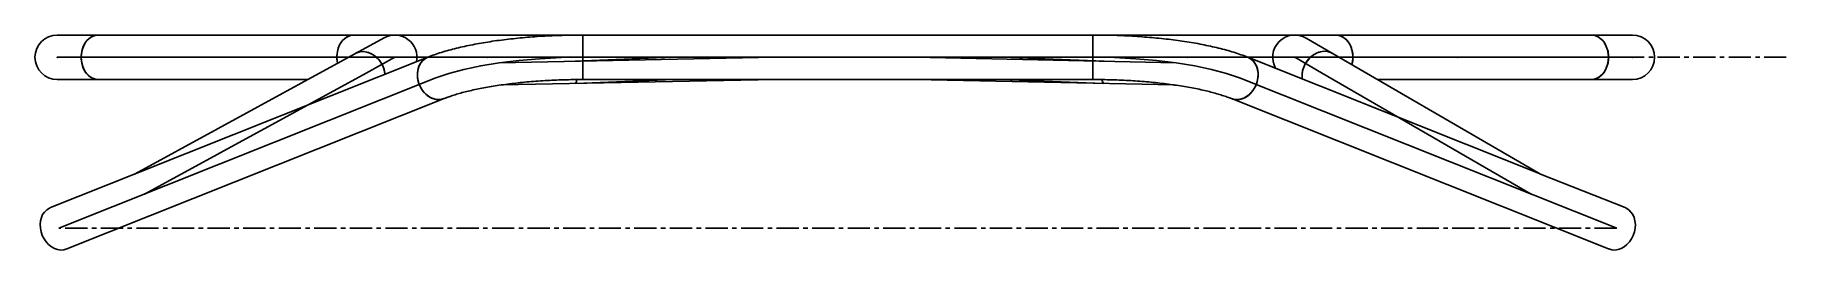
# Paper-space layout '_Bottom' of a CAD drawing. Header units: millimetres. Extents: x -459 to 542, y -110 to 13.
import ezdxf

# ---------------------------------------------------------------- set-up
doc = ezdxf.new("R2010")
doc.units = ezdxf.units.MM
doc.header["$PDSIZE"] = -1
doc.linetypes.add('CENTERX2', pattern=[20.32, 12.7, -2.54, 2.54, -2.54])

psp = doc.layouts.new('_Bottom')

# ---------------------------------------------------------------- linework, layer by layer
at = {"color": 7, "linetype": 'Continuous', "lineweight": 25}
for p, q in [((454, 12.7), (-446, 12.7)), ((-259.2, 11.1), (-401.5, -66.6)), ((-145.7, 12.7), (-145.7, -12.7)), ((145.7, 12.7), (145.7, -12.7)), ((401.6, -66.7), (267.6, 11)), ((-234.3, 0), (-400.4, -66.2)), ((400.3, -66.2), (234.3, 0)), ((-258.8, -9), (-258.7, -9.7)), ((-446, -12.7), (-302.8, -12.7)), ((-192.3, -15.8), (-35.7, -12.7)), ((-149.6, -15), (-93.9, -12.7)), ((-145.7, -12.7), (-94.4, -12.7)), ((-94.4, -12.7), (-94.2, -12.7)), ((-94.2, -12.7), (-94, -12.7)), ((-94, -12.7), (94, -12.7)), ((44, -12.7), (192.3, -15.8)), ((93.9, -12.7), (151.7, -15)), ((94, -12.7), (94.2, -12.7)), ((94.2, -12.7), (94.4, -12.7)), ((94.4, -12.7), (145.7, -12.7)), ((308.5, -12.7), (454, -12.7)), ((-440.4, -109.5), (-224.9, -23.6)), ((224.9, -23.6), (440.4, -109.5)), ((-401.5, -66.6), (-449.8, -85.9)), ((-401.5, -66.7), (-402.2, -67)), ((449.8, -85.9), (401.6, -66.7)), ((401.6, -66.7), (402.4, -67.2))]:
    psp.add_line(p, q, dxfattribs=at)
at = {"color": 7, "linetype": 'Continuous'}
for p, q in [((-94.2, 0), (-150.1, -2.3)), ((145.7, 0), (-145.7, 0)), ((0, 0), (145.7, 0)), ((94.2, 0), (152.2, -2.3)), ((-446, 0), (-422.6, 0)), ((454, 0), (-446, 0)), ((-446, 0), (354, 0)), ((-446, 0), (-153.6, 0)), ((-422.6, 0), (-276.5, 0)), ((-269.5, -9), (-396.1, -78.1)), ((357.6, 0), (-349.5, 0)), ((-276.5, 0), (-253.1, 0)), ((-253.1, 0), (-269.5, -9)), ((-95.9, 0), (-253.1, 0)), ((-193.4, -3.1), (-35.9, 0)), ((-95.9, 0), (-35.9, 0)), ((104.1, 0), (-95.9, 0)), ((44.1, 0), (-35.9, 0)), ((4.1, 0), (4, 0)), ((104.1, 0), (44.1, 0)), ((193.4, -3.1), (44.1, 0)), ((104.1, 0), (261.2, 0)), ((257.6, 0), (330.6, 0)), ((284.6, 0), (261.2, 0)), ((261.2, 0), (276.3, -8.8)), ((276.3, -8.8), (396.1, -78.1)), ((430.6, 0), (284.6, 0)), ((354, 0), (330.6, 0)), ((354, 0), (454, 0)), ((454, 0), (357.6, 0)), ((454, 0), (430.6, 0)), ((-229.6, -11.8), (-445.1, -97.7)), ((229.6, -11.8), (445.1, -97.7))]:
    psp.add_line(p, q, dxfattribs=at)
at = {"color": 7, "linetype": 'CENTERX2'}
for p, q in [((-446, 0), (541.8, 0)), ((445.1, -97.7), (-445.1, -97.7))]:
    psp.add_line(p, q, dxfattribs=at)
at = {"color": 7, "linetype": 'Continuous', "lineweight": 25, "flags": 128}
for points in [[(-432.3, 0), (-432.1, 2.1), (-431.7, 4.2), (-431.1, 6.2), (-430.1, 8), (-429, 9.5), (-427.7, 10.8), (-426.2, 11.8), (-424.6, 12.4), (-423, 12.7), (-422.6, 12.7)], [(-422.6, -12.7), (-423.8, -12.6), (-425.4, -12.1), (-426.9, -11.3), (-428.3, -10.2), (-429.6, -8.8), (-430.6, -7.1), (-431.4, -5.2), (-432, -3.2), (-432.3, -1.1), (-432.3, 1.1), (-432, 3.2), (-431.4, 5.2), (-430.6, 7.1), (-429.6, 8.8), (-428.3, 10.2), (-426.9, 11.3), (-425.4, 12.1), (-423.8, 12.6), (-422.6, 12.7)], [(-276.5, 12.7), (-276.9, 12.7), (-278.6, 12.4), (-280.1, 11.8), (-281.6, 10.8), (-282.9, 9.5), (-284.1, 8), (-285, 6.2), (-285.7, 4.2), (-286.1, 2.1), (-286.2, 0)], [(-276.5, 12.7), (-277.8, 12.6), (-279.4, 12.1), (-280.9, 11.3), (-282.3, 10.2), (-283.5, 8.8), (-284.6, 7.1), (-285.4, 5.2), (-285.9, 3.2), (-286.2, 1.1), (-286.2, -1.1), (-285.9, -3.2), (-285.9, -3.4)], [(294.3, 0), (294.2, 2.1), (293.8, 4.2), (293.1, 6.2), (292.2, 8), (291, 9.5), (289.7, 10.8), (288.2, 11.8), (286.7, 12.4), (285, 12.7), (284.6, 12.7)], [(284.6, 12.7), (285.8, 12.6), (287.5, 12.1), (289, 11.3), (290.4, 10.2), (291.6, 8.8), (292.7, 7.1), (293.5, 5.2), (294, 3.2), (294.3, 1.1), (294.3, -1.1), (294, -3.2), (293.8, -4.2)], [(430.6, 12.7), (431.9, 12.6), (433.5, 12.1), (435, 11.3), (436.4, 10.2), (437.7, 8.8), (438.7, 7.1), (439.5, 5.2), (440.1, 3.2), (440.3, 1.1), (440.3, -1.1), (440.1, -3.2), (439.5, -5.2), (438.7, -7.1), (437.7, -8.8), (436.4, -10.2), (435, -11.3), (433.5, -12.1), (431.9, -12.6), (430.6, -12.7)], [(440.4, 0), (440.2, 2.1), (439.8, 4.2), (439.1, 6.2), (438.2, 8), (437.1, 9.5), (435.7, 10.8), (434.3, 11.8), (432.7, 12.4), (431.1, 12.7), (430.6, 12.7)], [(-275.6, 2.2), (-275.3, 2.4), (-273.6, 3), (-271.9, 3.2), (-270, 3.1), (-268.2, 2.7), (-266.4, 1.9), (-264.6, 0.8), (-263.1, -0.5), (-261.7, -2.1), (-260.5, -3.9), (-259.6, -5.9), (-259, -7.9), (-258.7, -9.6)], [(-275.6, 2.2), (-274.5, 2.7), (-272.8, 3.1), (-270.9, 3.2), (-269.1, 3), (-267.3, 2.4), (-265.5, 1.4), (-263.8, 0.2), (-262.3, -1.3), (-261.1, -3), (-260, -4.9), (-259.2, -6.9), (-258.8, -9)], [(-234.3, 0), (-235.7, -0.7), (-237.1, -1.8), (-238.2, -3.2), (-239.2, -4.8), (-239.8, -6.7), (-240.2, -8.7), (-240.2, -10.7), (-239.9, -12.8), (-239.4, -14.9), (-238.5, -16.9), (-237.4, -18.7), (-236.1, -20.4), (-234.6, -21.8), (-232.9, -22.9), (-231.2, -23.6), (-229.4, -24.1), (-227.6, -24.2), (-225.8, -23.9), (-224.9, -23.6)], [(-240.1, -11.8), (-240.2, -9.7), (-240, -7.7), (-239.5, -5.7), (-238.7, -4), (-237.7, -2.5), (-236.4, -1.2), (-234.9, -0.3), (-234.3, 0)], [(224.9, -23.6), (225.8, -23.9), (227.6, -24.2), (229.4, -24.1), (231.2, -23.6), (232.9, -22.9), (234.6, -21.8), (236.1, -20.4), (237.4, -18.7), (238.5, -16.9), (239.4, -14.9), (239.9, -12.8), (240.2, -10.7), (240.2, -8.7), (239.8, -6.7), (239.2, -4.8), (238.2, -3.2), (237.1, -1.8), (235.7, -0.7), (234.3, 0)], [(240.1, -11.8), (240.2, -9.7), (240, -7.7), (239.5, -5.7), (238.7, -4), (237.7, -2.5), (236.4, -1.2), (234.9, -0.3), (234.3, 0)], [(282.7, 2.2), (282.1, 2.5), (280.4, 3.1), (278.6, 3.4), (276.8, 3.3), (274.9, 2.9), (273.1, 2.1), (271.3, 1), (269.7, -0.3), (268.3, -2), (267.1, -3.8), (266.2, -5.7), (265.6, -7.7), (265.3, -9.8), (265.3, -11.8), (265.4, -12.4)], [(265.4, -8.8), (265.9, -6.7), (266.7, -4.7), (267.7, -2.8), (269, -1.1), (270.5, 0.4), (272.2, 1.6), (274, 2.5), (275.8, 3.1), (277.7, 3.4), (279.6, 3.3), (281.3, 2.9), (282.7, 2.2)], [(-422.6, -12.7), (-423, -12.7), (-424.6, -12.4), (-426.2, -11.8), (-427.7, -10.8), (-429, -9.5), (-430.1, -8), (-431.1, -6.2), (-431.7, -4.2), (-432.1, -2.1), (-432.3, 0)], [(-286.2, 0), (-286.1, -2.1), (-285.9, -3.4)], [(265.4, -12.4), (265.3, -10.8), (265.4, -8.8)], [(293.8, -4.2), (294.2, -2.1), (294.3, 0)], [(430.6, -12.7), (431.1, -12.7), (432.7, -12.4), (434.3, -11.8), (435.7, -10.8), (437.1, -9.5), (438.2, -8), (439.1, -6.2), (439.8, -4.2), (440.2, -2.1), (440.4, 0)], [(-224.9, -23.6), (-225, -23.6), (-226.7, -24.1), (-228.5, -24.2), (-230.3, -23.9), (-232.1, -23.3), (-233.8, -22.3), (-235.4, -21.1), (-236.8, -19.6), (-238, -17.8), (-239, -15.9), (-239.7, -13.9), (-240.1, -11.8)], [(224.9, -23.6), (225, -23.6), (226.7, -24.1), (228.5, -24.2), (230.3, -23.9), (232.1, -23.3), (233.8, -22.3), (235.4, -21.1), (236.8, -19.6), (238, -17.8), (239, -15.9), (239.7, -13.9), (240.1, -11.8)], [(-455.6, -97.7), (-455.7, -95.6), (-455.5, -93.5), (-455, -91.6), (-454.3, -89.9), (-453.2, -88.4), (-451.9, -87.1), (-450.4, -86.2), (-449.8, -85.9)], [(455.6, -97.7), (455.7, -95.6), (455.5, -93.5), (455, -91.6), (454.3, -89.9), (453.2, -88.4), (451.9, -87.1), (450.4, -86.2), (449.8, -85.9)], [(-440.4, -109.5), (-440.5, -109.5), (-442.2, -110), (-444, -110.1), (-445.8, -109.8), (-447.6, -109.2), (-449.3, -108.2), (-450.9, -107), (-452.3, -105.5), (-453.5, -103.7), (-454.5, -101.8), (-455.2, -99.8), (-455.6, -97.7)], [(440.4, -109.5), (440.5, -109.5), (442.2, -110), (444, -110.1), (445.8, -109.8), (447.6, -109.2), (449.3, -108.2), (450.9, -107), (452.3, -105.5), (453.5, -103.7), (454.5, -101.8), (455.2, -99.8), (455.6, -97.7)]]:
    psp.add_lwpolyline(points, dxfattribs=at)
at = {"color": 7, "linetype": 'Continuous', "flags": 128}
for points in [[(-229.6, -11.8), (-222.2, -9.2), (-213.6, -6.9), (-204, -4.8), (-193.4, -3.1), (-182.2, -1.8), (-170.3, -0.8), (-158.1, -0.2), (-145.7, 0)], [(229.6, -11.8), (222.2, -9.2), (213.6, -6.9), (204, -4.8), (193.4, -3.1), (182.2, -1.8), (170.3, -0.8), (158.1, -0.2), (145.7, 0)]]:
    psp.add_lwpolyline(points, dxfattribs=at)
at = {"color": 7, "linetype": 'Continuous', "lineweight": 25}
for centre, radius, start, end in [((-446, 0), 12.7, 90, 270), ((-253.1, 0), 12.7, 348.4623, 118.6631), ((261.2, 0), 12.7, 59.9109, 209.9256), ((454, 0), 12.7, 270, 90), ((-154.3, -12.7), 5.07, 333.6903, 359.7277), ((154, -12.9), 2.97, 177.0001, 223.4068)]:
    psp.add_arc(centre, radius, start, end, dxfattribs=at)
for points, knots in [([(-145.7, 12.7), (-146.7, 12.7), (-149.7, 12.7), (-154.6, 12.6), (-160.3, 12.4), (-166, 12.2), (-171.7, 11.9), (-177.3, 11.4), (-182.8, 10.9), (-188.2, 10.3), (-193.5, 9.7), (-198.7, 8.9), (-203.8, 8.1), (-208.6, 7.2), (-213.4, 6.2), (-217.9, 5.2), (-222.3, 4), (-226.5, 2.8), (-230.5, 1.5), (-233, 0.5), (-234.3, 0)], [0, 0, 0, 0, 0.029524, 0.085581, 0.141653, 0.197751, 0.25389, 0.310086, 0.366357, 0.422724, 0.479211, 0.535845, 0.592661, 0.649699, 0.707009, 0.764653, 0.822711, 0.881282, 0.940492, 1, 1, 1, 1]), ([(234.3, 0), (233.6, 0.3), (231.7, 1), (228.4, 2.2), (224.2, 3.5), (219.9, 4.7), (215.3, 5.8), (210.6, 6.8), (205.8, 7.8), (200.7, 8.6), (195.6, 9.4), (190.3, 10.1), (184.9, 10.7), (179.4, 11.2), (173.9, 11.7), (168.2, 12.1), (162.5, 12.4), (156.7, 12.6), (151.1, 12.7), (147.5, 12.7), (145.7, 12.7)], [0, 0, 0, 0, 0.030232, 0.091043, 0.151008, 0.210172, 0.268691, 0.326691, 0.384277, 0.44153, 0.498513, 0.555278, 0.611867, 0.668313, 0.724645, 0.780887, 0.837059, 0.893179, 0.949264, 1, 1, 1, 1]), ([(-224.9, -23.6), (-224.4, -23.4), (-223.1, -22.9), (-220.8, -22.1), (-217.9, -21.1), (-214.6, -20.2), (-211.1, -19.3), (-207.3, -18.5), (-203.3, -17.6), (-199, -16.8), (-194.6, -16.1), (-189.9, -15.5), (-185.1, -14.9), (-180.2, -14.3), (-175.1, -13.9), (-169.9, -13.5), (-164.6, -13.2), (-159.3, -12.9), (-153.9, -12.8), (-149.4, -12.7), (-146.6, -12.7), (-145.7, -12.7)], [0, 0, 0, 0, 0.029311, 0.081335, 0.13401, 0.18744, 0.241504, 0.296102, 0.351145, 0.406559, 0.462283, 0.518263, 0.574456, 0.630825, 0.687338, 0.743968, 0.800691, 0.857487, 0.914336, 0.971221, 1, 1, 1, 1]), ([(145.7, -12.7), (146.7, -12.7), (149.4, -12.7), (154, -12.8), (159.4, -12.9), (164.8, -13.2), (170, -13.5), (175.2, -13.9), (180.3, -14.3), (185.3, -14.9), (190.1, -15.5), (194.8, -16.2), (199.2, -16.9), (203.5, -17.7), (207.6, -18.5), (211.4, -19.4), (214.9, -20.3), (218.2, -21.3), (221.2, -22.2), (223.4, -23), (224.5, -23.5), (224.9, -23.6)], [0, 0, 0, 0, 0.029908, 0.086812, 0.143706, 0.200569, 0.257383, 0.314131, 0.370794, 0.42735, 0.483774, 0.540037, 0.596107, 0.651944, 0.707502, 0.762725, 0.817547, 0.871889, 0.925658, 0.978746, 1, 1, 1, 1])]:
    psp.add_open_spline(points, degree=3, knots=knots, dxfattribs=at)
at = {"color": 7, "linetype": 'Continuous'}
for p in [(-200, 0), (200, 0), (-446, 0), (-253.1, 0), (-253.1, 0), (-95.9, 0), (104.1, 0), (261.2, 0), (261.2, 0), (354, 0), (454, 0), (-396.1, -78.1), (396.1, -78.1)]:
    psp.add_point(p, dxfattribs=at)

doc.saveas('drawing.dxf')
